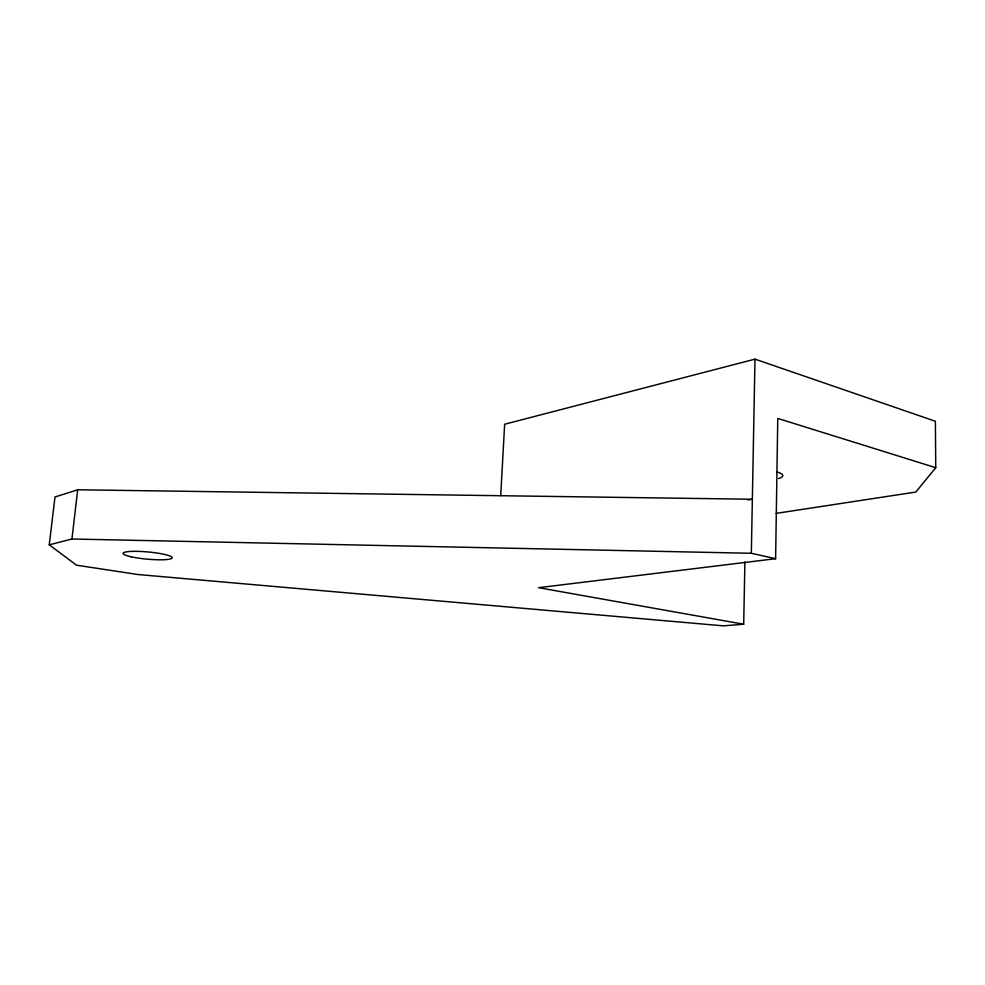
<?xml version="1.0" encoding="UTF-8"?>
<svg xmlns="http://www.w3.org/2000/svg" width="985" height="985" viewBox="0 0 985 985"><rect width="100%" height="100%" fill="white"/><g stroke="black" fill="none" stroke-linecap="round" stroke-linejoin="round"><path stroke-width="1.48" d="M744.906 562.016L743.687 624.231L538.598 587.688L775.614 558.704L777.756 418.416L935.75 467.69L935.381 421.26L754.99 359.143L504.652 424.227L500.712 495.59M775.614 558.704L751.333 553.287L754.99 359.143M77.68 489.779L54.988 496.994L49.25 544.84L71.942 539.004L77.68 489.779L752.355 499.247L747.812 499.998M935.75 467.69L915.804 492.057L776.131 513.382M743.687 624.231L723.384 625.857L137.838 574.514L76.522 565.193L49.25 544.84M71.942 539.004L751.333 553.287M777.263 472.123A23.246 5.208 0.8 0 1 778.606 478.501M131.325 556.821A24.588 3.62 5.2 0 0 171.649 558.433A24.588 3.62 5.2 0 0 140.055 551.428A24.588 3.62 5.2 0 0 131.325 556.821"/></g></svg>
